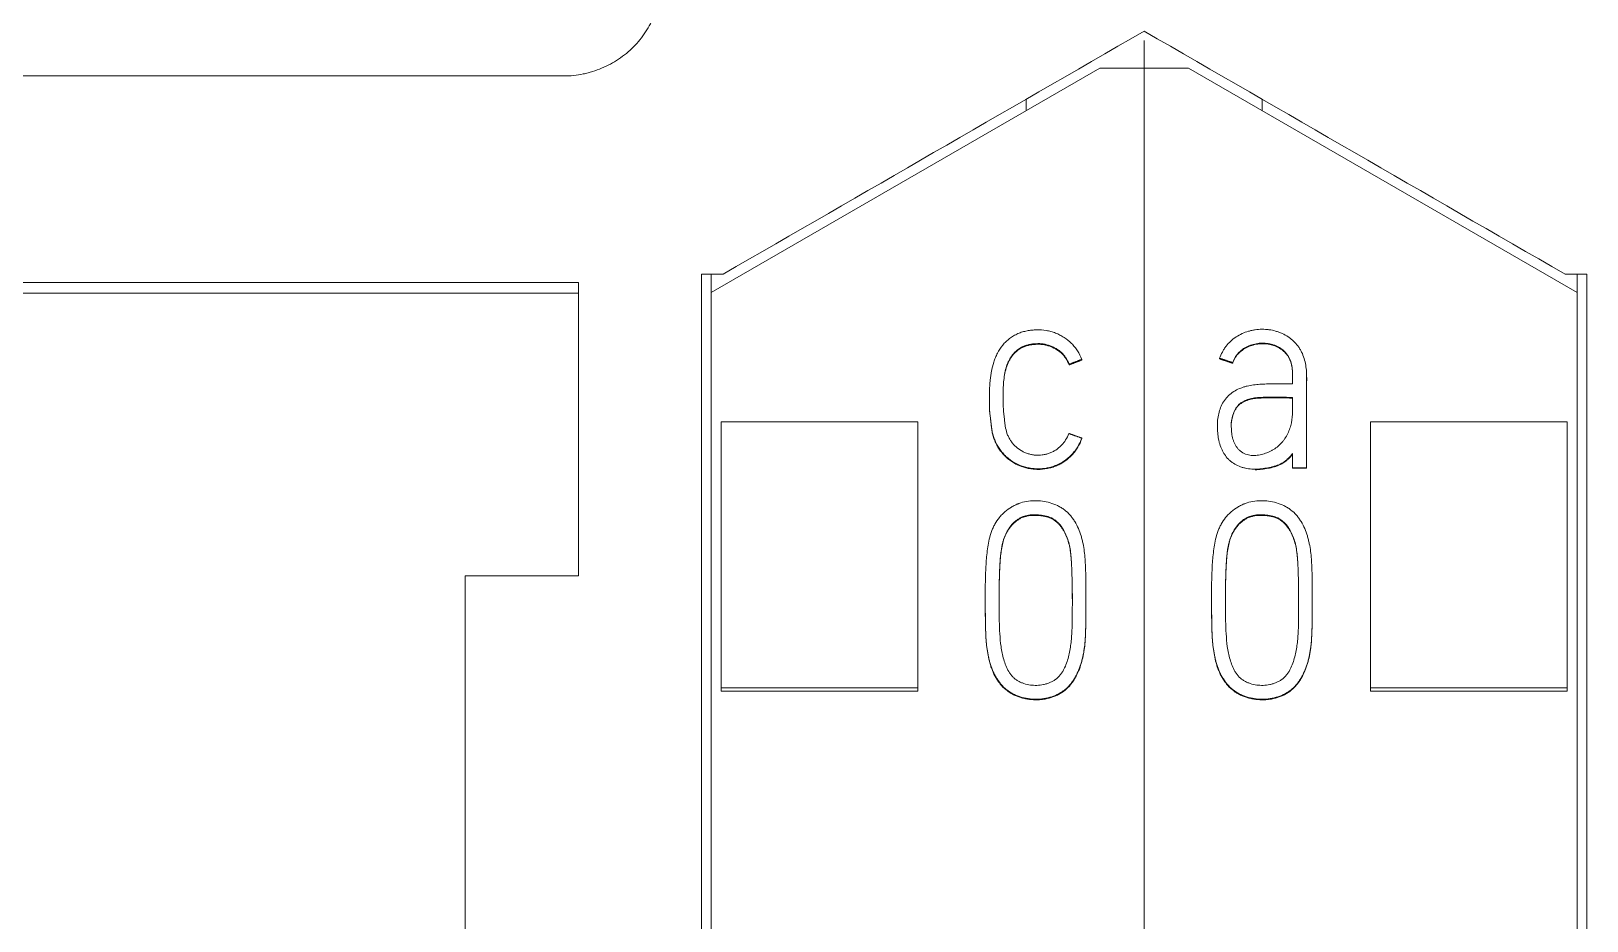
# Model space of a CAD drawing. Header units: millimetres. Extents: x 4137 to 6698, y 1400 to 3585.
# Drawn here: x 5274.14 to 5289.95, y 3351.79 to 3360.83 of the extents above; entities that cross this region are included whole.
import ezdxf

# ---------------------------------------------------------------- set-up
doc = ezdxf.new("R2010")
doc.units = ezdxf.units.MM
doc.layers.add('000-PI-Oprema', color=30, linetype='Continuous', lineweight=5)

msp = doc.modelspace()

# ---------------------------------------------------------------- linework, layer by layer
at = {"layer": '000-PI-Oprema', "color": 0, "linetype": 'ByBlock', "lineweight": 0}
for p, q in [((5285.448, 3360.739), (5285.448, 3360.459)), ((5285.448, 3360.739), (5285.448, 3360.459)), ((5281.048, 3358.178), (5284.998, 3360.459)), ((5285.448, 3360.459), (5284.998, 3360.459)), ((5285.448, 3360.459), (5285.448, 3247.041)), ((5285.448, 3360.459), (5285.448, 3247.041)), ((5285.898, 3360.459), (5285.448, 3360.459)), ((5285.898, 3360.459), (5289.848, 3358.178)), ((5256.548, 3360.378), (5279.548, 3360.378)), ((5279.552, 3360.378), (5279.551, 3360.378)), ((5284.248, 3360.026), (5284.248, 3360.143)), ((5286.648, 3360.026), (5286.648, 3360.143)), ((5279.698, 3358.278), (5271.548, 3358.278)), ((5279.698, 3355.298), (5279.698, 3358.278)), ((5280.948, 3358.364), (5281.169, 3358.364)), ((5281.169, 3358.364), (5280.948, 3358.364)), ((5281.048, 3358.364), (5281.048, 3358.178)), ((5289.948, 3358.364), (5289.726, 3358.364)), ((5289.948, 3358.364), (5289.726, 3358.364)), ((5289.848, 3358.364), (5289.848, 3358.178)), ((5279.698, 3358.172), (5271.548, 3358.172)), ((5281.048, 3249.363), (5281.048, 3358.178)), ((5289.848, 3358.178), (5289.848, 3249.363)), ((5284.685, 3357.448), (5284.685, 3357.442)), ((5284.815, 3357.498), (5284.815, 3357.492)), ((5286.215, 3357.509), (5286.215, 3357.503)), ((5286.348, 3357.465), (5286.348, 3357.459)), ((5287.1, 3357.308), (5287.1, 3357.314)), ((5283.875, 3357.119), (5283.875, 3357.113)), ((5286.956, 3357.109), (5286.956, 3356.971)), ((5281.148, 3354.161), (5281.148, 3356.864)), ((5281.148, 3356.864), (5283.148, 3356.864)), ((5283.148, 3354.161), (5283.148, 3356.864)), ((5286.192, 3356.819), (5286.192, 3356.813)), ((5287.748, 3354.161), (5287.748, 3356.864)), ((5289.748, 3356.864), (5287.748, 3356.864)), ((5289.748, 3354.161), (5289.748, 3356.864)), ((5284.815, 3356.698), (5284.815, 3356.692)), ((5286.956, 3356.54), (5286.956, 3356.397)), ((5286.956, 3356.397), (5286.956, 3356.391)), ((5286.956, 3356.397), (5287.097, 3356.397)), ((5287.097, 3356.391), (5286.956, 3356.391)), ((5287.097, 3356.397), (5287.097, 3356.391)), ((5279.698, 3355.298), (5278.548, 3355.298)), ((5283.833, 3355.065), (5283.833, 3355.059)), ((5286.133, 3355.065), (5286.133, 3355.059)), ((5284.857, 3355.017), (5284.857, 3355.023)), ((5287.157, 3355.017), (5287.157, 3355.023)), ((5281.148, 3354.127), (5281.148, 3354.161)), ((5281.148, 3354.161), (5283.148, 3354.161)), ((5281.148, 3354.127), (5283.148, 3354.127)), ((5283.148, 3354.127), (5283.148, 3354.161)), ((5287.748, 3354.127), (5287.748, 3354.161)), ((5289.748, 3354.161), (5287.748, 3354.161)), ((5289.748, 3354.127), (5287.748, 3354.127)), ((5289.748, 3354.127), (5289.748, 3354.161))]:
    msp.add_line(p, q, dxfattribs=at)
for points, knots in [([(5280.548, 3361.378), (5280.548, 3361.312), (5280.541, 3361.248), (5280.522, 3361.153), (5280.514, 3361.121), (5280.495, 3361.059), (5280.484, 3361.028), (5280.447, 3360.937), (5280.417, 3360.88), (5280.363, 3360.799), (5280.344, 3360.772), (5280.303, 3360.721), (5280.281, 3360.697), (5280.212, 3360.627), (5280.162, 3360.586), (5280.08, 3360.532), (5280.052, 3360.514), (5279.994, 3360.483), (5279.935, 3360.455), (5279.874, 3360.433), (5279.827, 3360.419), (5279.812, 3360.414), (5279.78, 3360.406), (5279.764, 3360.402), (5279.683, 3360.385), (5279.618, 3360.378), (5279.552, 3360.378)], [0, 0, 0, 0, 0.125, 0.125, 0.1875, 0.1875, 0.25, 0.25, 0.375, 0.375, 0.4375, 0.4375, 0.5, 0.5, 0.625, 0.625, 0.6875, 0.6875, 0.75, 0.8125, 0.8125, 0.84375, 0.84375, 0.875, 0.875, 1, 1, 1, 1]), ([(5280.948, 3249.078), (5280.948, 3252.418), (5280.948, 3260.383), (5280.948, 3273.023), (5280.948, 3288.509), (5280.948, 3302.803), (5280.948, 3317.013), (5280.948, 3331.58), (5280.948, 3345.75), (5280.948, 3355.32), (5280.948, 3358.364)], [0, 0, 0, 0, 0.091483, 0.21812, 0.346206, 0.515858, 0.610111, 0.736264, 0.916066, 1, 1, 1, 1]), ([(5289.948, 3358.364), (5289.948, 3355.32), (5289.948, 3345.75), (5289.948, 3331.58), (5289.948, 3317.013), (5289.948, 3302.803), (5289.948, 3288.509), (5289.948, 3273.023), (5289.948, 3260.383), (5289.948, 3252.418), (5289.948, 3249.078)], [0, 0, 0, 0, 0.083934, 0.263736, 0.389889, 0.484142, 0.653794, 0.78188, 0.908517, 1, 1, 1, 1]), ([(5284.815, 3357.498), (5284.804, 3357.528), (5284.789, 3357.557), (5284.763, 3357.598), (5284.753, 3357.611), (5284.738, 3357.63), (5284.732, 3357.637), (5284.721, 3357.649), (5284.716, 3357.655), (5284.687, 3357.683), (5284.661, 3357.703), (5284.62, 3357.73), (5284.606, 3357.738), (5284.577, 3357.753), (5284.562, 3357.76), (5284.532, 3357.771), (5284.516, 3357.777), (5284.485, 3357.785), (5284.469, 3357.789), (5284.42, 3357.797), (5284.388, 3357.799), (5284.339, 3357.798), (5284.323, 3357.797), (5284.29, 3357.793), (5284.274, 3357.791), (5284.242, 3357.785), (5284.226, 3357.781), (5284.195, 3357.772), (5284.18, 3357.766), (5284.15, 3357.753), (5284.135, 3357.745), (5284.107, 3357.729), (5284.094, 3357.719), (5284.068, 3357.7), (5284.056, 3357.689), (5284.038, 3357.672), (5284.032, 3357.667), (5284.021, 3357.655), (5284.016, 3357.648), (5283.99, 3357.617), (5283.972, 3357.589), (5283.949, 3357.546), (5283.943, 3357.531), (5283.93, 3357.501), (5283.924, 3357.486), (5283.91, 3357.439), (5283.902, 3357.408), (5283.893, 3357.36), (5283.891, 3357.344), (5283.886, 3357.312), (5283.884, 3357.296), (5283.879, 3357.247), (5283.877, 3357.215), (5283.875, 3357.167), (5283.875, 3357.151), (5283.875, 3357.118), (5283.875, 3357.102), (5283.875, 3357.07), (5283.875, 3357.054), (5283.875, 3357.022), (5283.875, 3357.006), (5283.878, 3356.974), (5283.879, 3356.958), (5283.883, 3356.925), (5283.885, 3356.909), (5283.889, 3356.877), (5283.891, 3356.861), (5283.894, 3356.829), (5283.896, 3356.813), (5283.901, 3356.781), (5283.904, 3356.765), (5283.911, 3356.734), (5283.915, 3356.718), (5283.926, 3356.688), (5283.932, 3356.673), (5283.945, 3356.644), (5283.953, 3356.629), (5283.969, 3356.601), (5283.978, 3356.588), (5283.997, 3356.562), (5284.008, 3356.55), (5284.024, 3356.532), (5284.029, 3356.526), (5284.041, 3356.514), (5284.047, 3356.509), (5284.065, 3356.493), (5284.078, 3356.483), (5284.118, 3356.455), (5284.146, 3356.439), (5284.191, 3356.419), (5284.206, 3356.414), (5284.237, 3356.404), (5284.253, 3356.4), (5284.285, 3356.393), (5284.301, 3356.391), (5284.325, 3356.388), (5284.333, 3356.387), (5284.35, 3356.386), (5284.358, 3356.386), (5284.398, 3356.386), (5284.431, 3356.388), (5284.471, 3356.396), (5284.479, 3356.398), (5284.494, 3356.402), (5284.502, 3356.404), (5284.526, 3356.411), (5284.541, 3356.416), (5284.586, 3356.435), (5284.614, 3356.451), (5284.654, 3356.479), (5284.667, 3356.489), (5284.692, 3356.51), (5284.715, 3356.532), (5284.736, 3356.557), (5284.756, 3356.583), (5284.765, 3356.596), (5284.79, 3356.638), (5284.804, 3356.667), (5284.815, 3356.698)], [0, 0, 0, 0, 0.03125, 0.03125, 0.046875, 0.046875, 0.054687, 0.054687, 0.0625, 0.0625, 0.09375, 0.09375, 0.109375, 0.109375, 0.125, 0.125, 0.140625, 0.140625, 0.15625, 0.15625, 0.1875, 0.1875, 0.203125, 0.203125, 0.21875, 0.21875, 0.234375, 0.234375, 0.25, 0.25, 0.265625, 0.265625, 0.28125, 0.28125, 0.296875, 0.296875, 0.304687, 0.304687, 0.3125, 0.3125, 0.34375, 0.34375, 0.359375, 0.359375, 0.375, 0.375, 0.40625, 0.40625, 0.421875, 0.421875, 0.4375, 0.4375, 0.46875, 0.46875, 0.484375, 0.484375, 0.5, 0.5, 0.515625, 0.515625, 0.53125, 0.53125, 0.546875, 0.546875, 0.5625, 0.5625, 0.578125, 0.578125, 0.59375, 0.59375, 0.609375, 0.609375, 0.625, 0.625, 0.640625, 0.640625, 0.65625, 0.65625, 0.671875, 0.671875, 0.6875, 0.6875, 0.695313, 0.695313, 0.703125, 0.703125, 0.71875, 0.71875, 0.75, 0.75, 0.765625, 0.765625, 0.78125, 0.78125, 0.796875, 0.796875, 0.804688, 0.804688, 0.8125, 0.8125, 0.84375, 0.84375, 0.851563, 0.851563, 0.859375, 0.859375, 0.875, 0.875, 0.90625, 0.90625, 0.921875, 0.921875, 0.9375, 0.953125, 0.953125, 0.96875, 0.96875, 1, 1, 1, 1]), ([(5287.097, 3356.397), (5287.097, 3356.49), (5287.097, 3356.583), (5287.097, 3356.722), (5287.097, 3356.768), (5287.098, 3356.861), (5287.098, 3356.907), (5287.098, 3356.977), (5287.097, 3357), (5287.097, 3357.046), (5287.097, 3357.093), (5287.097, 3357.139), (5287.097, 3357.186), (5287.097, 3357.209), (5287.099, 3357.278), (5287.101, 3357.325), (5287.097, 3357.394), (5287.094, 3357.417), (5287.087, 3357.463), (5287.081, 3357.486), (5287.067, 3357.53), (5287.059, 3357.551), (5287.043, 3357.583), (5287.038, 3357.593), (5287.025, 3357.613), (5287.019, 3357.622), (5286.998, 3357.65), (5286.983, 3357.667), (5286.958, 3357.691), (5286.949, 3357.699), (5286.93, 3357.714), (5286.921, 3357.721), (5286.892, 3357.74), (5286.872, 3357.751), (5286.84, 3357.766), (5286.829, 3357.77), (5286.807, 3357.778), (5286.796, 3357.782), (5286.762, 3357.792), (5286.74, 3357.796), (5286.705, 3357.801), (5286.693, 3357.802), (5286.67, 3357.804), (5286.658, 3357.804), (5286.623, 3357.804), (5286.6, 3357.802), (5286.566, 3357.797), (5286.554, 3357.795), (5286.531, 3357.79), (5286.52, 3357.787), (5286.464, 3357.771), (5286.422, 3357.752), (5286.363, 3357.713), (5286.345, 3357.698), (5286.311, 3357.667), (5286.295, 3357.65), (5286.274, 3357.623), (5286.267, 3357.613), (5286.254, 3357.593), (5286.237, 3357.563), (5286.223, 3357.531), (5286.215, 3357.509)], [0, 0, 0, 0, 0.125, 0.125, 0.1875, 0.1875, 0.25, 0.25, 0.28125, 0.28125, 0.3125, 0.34375, 0.34375, 0.375, 0.375, 0.4375, 0.4375, 0.46875, 0.46875, 0.5, 0.5, 0.53125, 0.53125, 0.546875, 0.546875, 0.5625, 0.5625, 0.59375, 0.59375, 0.609375, 0.609375, 0.625, 0.625, 0.65625, 0.65625, 0.671875, 0.671875, 0.6875, 0.6875, 0.71875, 0.71875, 0.734375, 0.734375, 0.75, 0.75, 0.78125, 0.78125, 0.796875, 0.796875, 0.8125, 0.8125, 0.875, 0.875, 0.90625, 0.90625, 0.9375, 0.9375, 0.953125, 0.953125, 0.96875, 1, 1, 1, 1]), ([(5284.682, 3356.745), (5284.674, 3356.722), (5284.663, 3356.7), (5284.644, 3356.669), (5284.637, 3356.659), (5284.622, 3356.64), (5284.614, 3356.631), (5284.588, 3356.605), (5284.569, 3356.59), (5284.539, 3356.57), (5284.528, 3356.564), (5284.507, 3356.553), (5284.495, 3356.548), (5284.473, 3356.54), (5284.461, 3356.536), (5284.438, 3356.531), (5284.425, 3356.528), (5284.389, 3356.524), (5284.365, 3356.523), (5284.329, 3356.526), (5284.316, 3356.528), (5284.293, 3356.533), (5284.281, 3356.536), (5284.258, 3356.543), (5284.246, 3356.547), (5284.224, 3356.557), (5284.213, 3356.562), (5284.181, 3356.581), (5284.162, 3356.595), (5284.135, 3356.619), (5284.126, 3356.628), (5284.11, 3356.646), (5284.103, 3356.656), (5284.089, 3356.676), (5284.083, 3356.686), (5284.071, 3356.707), (5284.066, 3356.718), (5284.051, 3356.752), (5284.045, 3356.775), (5284.038, 3356.81), (5284.036, 3356.822), (5284.033, 3356.846), (5284.032, 3356.858), (5284.029, 3356.883), (5284.028, 3356.895), (5284.025, 3356.919), (5284.023, 3356.931), (5284.02, 3356.955), (5284.019, 3356.967), (5284.017, 3356.991), (5284.017, 3357.003), (5284.016, 3357.027), (5284.015, 3357.04), (5284.014, 3357.064), (5284.014, 3357.076), (5284.014, 3357.113), (5284.014, 3357.137), (5284.015, 3357.185), (5284.016, 3357.21), (5284.019, 3357.258), (5284.021, 3357.282), (5284.027, 3357.331), (5284.03, 3357.355), (5284.041, 3357.402), (5284.048, 3357.425), (5284.061, 3357.459), (5284.066, 3357.47), (5284.077, 3357.492), (5284.089, 3357.513), (5284.103, 3357.533), (5284.118, 3357.552), (5284.126, 3357.562), (5284.152, 3357.587), (5284.171, 3357.602), (5284.197, 3357.618), (5284.202, 3357.621), (5284.213, 3357.627), (5284.219, 3357.629), (5284.236, 3357.636), (5284.248, 3357.64), (5284.271, 3357.647), (5284.283, 3357.649), (5284.307, 3357.654), (5284.32, 3357.655), (5284.356, 3357.658), (5284.381, 3357.659), (5284.417, 3357.655), (5284.429, 3357.654), (5284.453, 3357.648), (5284.465, 3357.645), (5284.489, 3357.637), (5284.5, 3357.633), (5284.523, 3357.623), (5284.534, 3357.618), (5284.555, 3357.606), (5284.566, 3357.6), (5284.586, 3357.585), (5284.595, 3357.578), (5284.614, 3357.562), (5284.622, 3357.553), (5284.638, 3357.534), (5284.645, 3357.524), (5284.665, 3357.493), (5284.676, 3357.471), (5284.685, 3357.448)], [0, 0, 0, 0, 0.03125, 0.03125, 0.046875, 0.046875, 0.0625, 0.0625, 0.09375, 0.09375, 0.109375, 0.109375, 0.125, 0.125, 0.140625, 0.140625, 0.15625, 0.15625, 0.1875, 0.1875, 0.203125, 0.203125, 0.21875, 0.21875, 0.234375, 0.234375, 0.25, 0.25, 0.28125, 0.28125, 0.296875, 0.296875, 0.3125, 0.3125, 0.328125, 0.328125, 0.34375, 0.34375, 0.375, 0.375, 0.390625, 0.390625, 0.40625, 0.40625, 0.421875, 0.421875, 0.4375, 0.4375, 0.453125, 0.453125, 0.46875, 0.46875, 0.484375, 0.484375, 0.5, 0.5, 0.53125, 0.53125, 0.5625, 0.5625, 0.59375, 0.59375, 0.625, 0.625, 0.65625, 0.65625, 0.671875, 0.671875, 0.6875, 0.703125, 0.703125, 0.71875, 0.71875, 0.75, 0.75, 0.757812, 0.757812, 0.765625, 0.765625, 0.78125, 0.78125, 0.796875, 0.796875, 0.8125, 0.8125, 0.84375, 0.84375, 0.859375, 0.859375, 0.875, 0.875, 0.890625, 0.890625, 0.90625, 0.90625, 0.921875, 0.921875, 0.9375, 0.9375, 0.953125, 0.953125, 0.96875, 0.96875, 1, 1, 1, 1]), ([(5284.685, 3357.442), (5284.676, 3357.465), (5284.665, 3357.487), (5284.646, 3357.517), (5284.638, 3357.527), (5284.623, 3357.546), (5284.614, 3357.555), (5284.587, 3357.579), (5284.567, 3357.593), (5284.525, 3357.617), (5284.502, 3357.626), (5284.468, 3357.638), (5284.456, 3357.641), (5284.432, 3357.647), (5284.42, 3357.649), (5284.396, 3357.651), (5284.384, 3357.652), (5284.359, 3357.652), (5284.347, 3357.651), (5284.323, 3357.649), (5284.31, 3357.648), (5284.286, 3357.644), (5284.274, 3357.641), (5284.251, 3357.635), (5284.239, 3357.631), (5284.217, 3357.622), (5284.205, 3357.617), (5284.174, 3357.598), (5284.154, 3357.583), (5284.128, 3357.558), (5284.12, 3357.549), (5284.105, 3357.53), (5284.098, 3357.52), (5284.085, 3357.499), (5284.079, 3357.489), (5284.068, 3357.467), (5284.063, 3357.456), (5284.049, 3357.422), (5284.042, 3357.399), (5284.031, 3357.352), (5284.027, 3357.328), (5284.021, 3357.28), (5284.019, 3357.255), (5284.016, 3357.207), (5284.015, 3357.183), (5284.014, 3357.143), (5284.014, 3357.127), (5284.014, 3357.112)], [0, 0, 0, 0, 0.063877, 0.063877, 0.095816, 0.095816, 0.127755, 0.127755, 0.191632, 0.191632, 0.255509, 0.255509, 0.287448, 0.287448, 0.319387, 0.319387, 0.351325, 0.351325, 0.383264, 0.383264, 0.415203, 0.415203, 0.447141, 0.447141, 0.47908, 0.47908, 0.511019, 0.511019, 0.574896, 0.574896, 0.606835, 0.606835, 0.638774, 0.638774, 0.670712, 0.670712, 0.702651, 0.702651, 0.766528, 0.766528, 0.830406, 0.830406, 0.894283, 0.894283, 0.95816, 0.95816, 1, 1, 1, 1]), ([(5286.348, 3357.465), (5286.355, 3357.484), (5286.363, 3357.503), (5286.379, 3357.529), (5286.385, 3357.538), (5286.397, 3357.554), (5286.404, 3357.562), (5286.426, 3357.583), (5286.442, 3357.596), (5286.476, 3357.618), (5286.495, 3357.628), (5286.532, 3357.643), (5286.552, 3357.649), (5286.592, 3357.658), (5286.612, 3357.661), (5286.643, 3357.663), (5286.653, 3357.663), (5286.673, 3357.662), (5286.684, 3357.662), (5286.714, 3357.658), (5286.734, 3357.654), (5286.763, 3357.645), (5286.773, 3357.642), (5286.792, 3357.634), (5286.801, 3357.63), (5286.829, 3357.615), (5286.845, 3357.604), (5286.869, 3357.584), (5286.876, 3357.576), (5286.89, 3357.561), (5286.903, 3357.545), (5286.914, 3357.528), (5286.924, 3357.51), (5286.928, 3357.501), (5286.94, 3357.473), (5286.945, 3357.453), (5286.951, 3357.423), (5286.953, 3357.413), (5286.955, 3357.392), (5286.955, 3357.382), (5286.956, 3357.352), (5286.956, 3357.331), (5286.956, 3357.29), (5286.956, 3357.27), (5286.956, 3357.25)], [0, 0, 0, 0, 0.0625, 0.0625, 0.09375, 0.09375, 0.125, 0.125, 0.1875, 0.1875, 0.25, 0.25, 0.3125, 0.3125, 0.375, 0.375, 0.40625, 0.40625, 0.4375, 0.4375, 0.5, 0.5, 0.53125, 0.53125, 0.5625, 0.5625, 0.625, 0.625, 0.65625, 0.65625, 0.6875, 0.71875, 0.71875, 0.75, 0.75, 0.8125, 0.8125, 0.84375, 0.84375, 0.875, 0.875, 0.9375, 0.9375, 1, 1, 1, 1]), ([(5286.956, 3357.336), (5286.956, 3357.346), (5286.956, 3357.356), (5286.955, 3357.376), (5286.955, 3357.386), (5286.953, 3357.406), (5286.951, 3357.416), (5286.946, 3357.446), (5286.94, 3357.466), (5286.928, 3357.494), (5286.924, 3357.504), (5286.914, 3357.522), (5286.903, 3357.539), (5286.89, 3357.555), (5286.877, 3357.57), (5286.869, 3357.577), (5286.846, 3357.597), (5286.829, 3357.609), (5286.802, 3357.623), (5286.793, 3357.628), (5286.774, 3357.636), (5286.754, 3357.642), (5286.735, 3357.647), (5286.714, 3357.651), (5286.704, 3357.653), (5286.674, 3357.657), (5286.653, 3357.657), (5286.623, 3357.656), (5286.612, 3357.655), (5286.592, 3357.652), (5286.582, 3357.65), (5286.552, 3357.643), (5286.532, 3357.637), (5286.504, 3357.625), (5286.495, 3357.621), (5286.477, 3357.612), (5286.468, 3357.606), (5286.442, 3357.59), (5286.426, 3357.577), (5286.404, 3357.555), (5286.397, 3357.548), (5286.385, 3357.531), (5286.373, 3357.514), (5286.364, 3357.496), (5286.356, 3357.478), (5286.352, 3357.468), (5286.348, 3357.459)], [0, 0, 0, 0, 0.033132, 0.033132, 0.067663, 0.067663, 0.102194, 0.102194, 0.171256, 0.171256, 0.205787, 0.205787, 0.240318, 0.274849, 0.274849, 0.30938, 0.30938, 0.378442, 0.378442, 0.412973, 0.412973, 0.447504, 0.482035, 0.482035, 0.516566, 0.516566, 0.585628, 0.585628, 0.620159, 0.620159, 0.65469, 0.65469, 0.723752, 0.723752, 0.758283, 0.758283, 0.792814, 0.792814, 0.861876, 0.861876, 0.896407, 0.896407, 0.930938, 0.965469, 0.965469, 1, 1, 1, 1]), ([(5284.815, 3356.692), (5284.804, 3356.661), (5284.79, 3356.632), (5284.766, 3356.591), (5284.756, 3356.577), (5284.742, 3356.558), (5284.737, 3356.551), (5284.726, 3356.539), (5284.721, 3356.533), (5284.693, 3356.503), (5284.669, 3356.483), (5284.629, 3356.455), (5284.615, 3356.446), (5284.587, 3356.43), (5284.572, 3356.423), (5284.542, 3356.411), (5284.527, 3356.405), (5284.496, 3356.396), (5284.481, 3356.392), (5284.432, 3356.382), (5284.4, 3356.38), (5284.352, 3356.38), (5284.335, 3356.381), (5284.303, 3356.384), (5284.287, 3356.387), (5284.239, 3356.397), (5284.208, 3356.406), (5284.163, 3356.425), (5284.149, 3356.432), (5284.12, 3356.448), (5284.107, 3356.456), (5284.08, 3356.475), (5284.061, 3356.49), (5284.043, 3356.506), (5284.032, 3356.517), (5284.026, 3356.523), (5284.01, 3356.541), (5283.999, 3356.554), (5283.98, 3356.579), (5283.971, 3356.593), (5283.954, 3356.62), (5283.947, 3356.635), (5283.933, 3356.664), (5283.927, 3356.679), (5283.916, 3356.709), (5283.912, 3356.725), (5283.904, 3356.756), (5283.901, 3356.772), (5283.896, 3356.804), (5283.895, 3356.82), (5283.891, 3356.852), (5283.89, 3356.868), (5283.886, 3356.9), (5283.884, 3356.916), (5283.88, 3356.949), (5283.878, 3356.965), (5283.876, 3356.997), (5283.875, 3357.013), (5283.875, 3357.045), (5283.875, 3357.061), (5283.875, 3357.089), (5283.875, 3357.101), (5283.875, 3357.113)], [0, 0, 0, 0, 0.061089, 0.061089, 0.091634, 0.091634, 0.106906, 0.106906, 0.122178, 0.122178, 0.183268, 0.183268, 0.213812, 0.213812, 0.244357, 0.244357, 0.274901, 0.274901, 0.305446, 0.305446, 0.366535, 0.366535, 0.39708, 0.39708, 0.427625, 0.427625, 0.488714, 0.488714, 0.519258, 0.519258, 0.549803, 0.549803, 0.580348, 0.59562, 0.59562, 0.610892, 0.610892, 0.641437, 0.641437, 0.671981, 0.671981, 0.702526, 0.702526, 0.733071, 0.733071, 0.763615, 0.763615, 0.79416, 0.79416, 0.824704, 0.824704, 0.855249, 0.855249, 0.885794, 0.885794, 0.916338, 0.916338, 0.946883, 0.946883, 0.977428, 0.977428, 1, 1, 1, 1]), ([(5286.956, 3357.25), (5286.912, 3357.251), (5286.868, 3357.251), (5286.802, 3357.25), (5286.78, 3357.25), (5286.736, 3357.249), (5286.691, 3357.248), (5286.647, 3357.246), (5286.603, 3357.243), (5286.581, 3357.241), (5286.538, 3357.235), (5286.516, 3357.231), (5286.484, 3357.224), (5286.473, 3357.221), (5286.452, 3357.215), (5286.442, 3357.211), (5286.411, 3357.199), (5286.391, 3357.19), (5286.353, 3357.168), (5286.335, 3357.156), (5286.302, 3357.127), (5286.287, 3357.111), (5286.26, 3357.077), (5286.248, 3357.058), (5286.229, 3357.019), (5286.221, 3356.998), (5286.208, 3356.957), (5286.203, 3356.935), (5286.198, 3356.903), (5286.196, 3356.892), (5286.194, 3356.87), (5286.192, 3356.838), (5286.192, 3356.805), (5286.194, 3356.762), (5286.196, 3356.74), (5286.201, 3356.708), (5286.202, 3356.697), (5286.207, 3356.676), (5286.209, 3356.665), (5286.217, 3356.633), (5286.224, 3356.612), (5286.237, 3356.582), (5286.242, 3356.572), (5286.252, 3356.553), (5286.258, 3356.544), (5286.276, 3356.516), (5286.289, 3356.499), (5286.312, 3356.476), (5286.32, 3356.468), (5286.337, 3356.454), (5286.346, 3356.448), (5286.373, 3356.43), (5286.393, 3356.42), (5286.424, 3356.407), (5286.434, 3356.404), (5286.455, 3356.397), (5286.466, 3356.395), (5286.498, 3356.388), (5286.52, 3356.385), (5286.564, 3356.382), (5286.586, 3356.382), (5286.63, 3356.385), (5286.652, 3356.388), (5286.695, 3356.394), (5286.716, 3356.398), (5286.749, 3356.406), (5286.759, 3356.408), (5286.78, 3356.414), (5286.791, 3356.418), (5286.822, 3356.429), (5286.842, 3356.439), (5286.869, 3356.456), (5286.878, 3356.463), (5286.896, 3356.476), (5286.904, 3356.484), (5286.928, 3356.506), (5286.942, 3356.523), (5286.956, 3356.54)], [0, 0, 0, 0, 0.0625, 0.0625, 0.09375, 0.09375, 0.125, 0.15625, 0.15625, 0.1875, 0.1875, 0.21875, 0.21875, 0.234375, 0.234375, 0.25, 0.25, 0.28125, 0.28125, 0.3125, 0.3125, 0.34375, 0.34375, 0.375, 0.375, 0.40625, 0.40625, 0.4375, 0.4375, 0.453125, 0.453125, 0.46875, 0.5, 0.5, 0.53125, 0.53125, 0.546875, 0.546875, 0.5625, 0.5625, 0.59375, 0.59375, 0.609375, 0.609375, 0.625, 0.625, 0.65625, 0.65625, 0.671875, 0.671875, 0.6875, 0.6875, 0.71875, 0.71875, 0.734375, 0.734375, 0.75, 0.75, 0.78125, 0.78125, 0.8125, 0.8125, 0.84375, 0.84375, 0.875, 0.875, 0.890625, 0.890625, 0.90625, 0.90625, 0.9375, 0.9375, 0.953125, 0.953125, 0.96875, 0.96875, 1, 1, 1, 1]), ([(5286.956, 3356.971), (5286.957, 3356.931), (5286.953, 3356.893), (5286.943, 3356.845), (5286.941, 3356.835), (5286.936, 3356.817), (5286.933, 3356.807), (5286.923, 3356.779), (5286.916, 3356.761), (5286.899, 3356.726), (5286.889, 3356.709), (5286.873, 3356.685), (5286.867, 3356.677), (5286.855, 3356.662), (5286.849, 3356.654), (5286.829, 3356.632), (5286.814, 3356.619), (5286.784, 3356.595), (5286.768, 3356.584), (5286.742, 3356.569), (5286.733, 3356.565), (5286.715, 3356.556), (5286.706, 3356.552), (5286.678, 3356.541), (5286.66, 3356.536), (5286.621, 3356.526), (5286.601, 3356.523), (5286.572, 3356.521), (5286.562, 3356.521), (5286.542, 3356.522), (5286.532, 3356.523), (5286.503, 3356.527), (5286.484, 3356.533), (5286.457, 3356.546), (5286.448, 3356.551), (5286.432, 3356.562), (5286.424, 3356.568), (5286.41, 3356.581), (5286.403, 3356.588), (5286.39, 3356.604), (5286.385, 3356.612), (5286.374, 3356.628), (5286.37, 3356.637), (5286.361, 3356.655), (5286.358, 3356.664), (5286.348, 3356.692), (5286.344, 3356.711), (5286.339, 3356.74), (5286.338, 3356.75), (5286.336, 3356.77), (5286.331, 3356.818), (5286.334, 3356.867), (5286.344, 3356.915), (5286.347, 3356.925), (5286.353, 3356.944), (5286.356, 3356.953), (5286.367, 3356.98), (5286.377, 3356.998), (5286.395, 3357.021), (5286.401, 3357.029), (5286.416, 3357.043), (5286.423, 3357.049), (5286.439, 3357.061), (5286.448, 3357.066), (5286.465, 3357.075), (5286.474, 3357.08), (5286.502, 3357.091), (5286.521, 3357.097), (5286.56, 3357.105), (5286.579, 3357.108), (5286.619, 3357.111), (5286.639, 3357.112), (5286.678, 3357.113), (5286.698, 3357.113), (5286.758, 3357.114), (5286.797, 3357.115), (5286.877, 3357.114), (5286.916, 3357.112), (5286.956, 3357.109)], [0, 0, 0, 0, 0.0625, 0.0625, 0.078125, 0.078125, 0.09375, 0.09375, 0.125, 0.125, 0.15625, 0.15625, 0.171875, 0.171875, 0.1875, 0.1875, 0.21875, 0.21875, 0.25, 0.25, 0.265625, 0.265625, 0.28125, 0.28125, 0.3125, 0.3125, 0.34375, 0.34375, 0.359375, 0.359375, 0.375, 0.375, 0.40625, 0.40625, 0.421875, 0.421875, 0.4375, 0.4375, 0.453125, 0.453125, 0.46875, 0.46875, 0.484375, 0.484375, 0.5, 0.5, 0.53125, 0.53125, 0.546875, 0.546875, 0.5625, 0.625, 0.625, 0.640625, 0.640625, 0.65625, 0.65625, 0.6875, 0.6875, 0.703125, 0.703125, 0.71875, 0.71875, 0.734375, 0.734375, 0.75, 0.75, 0.78125, 0.78125, 0.8125, 0.8125, 0.84375, 0.84375, 0.875, 0.875, 0.9375, 0.9375, 1, 1, 1, 1]), ([(5286.956, 3357.103), (5286.917, 3357.106), (5286.879, 3357.108), (5286.801, 3357.109), (5286.763, 3357.108), (5286.705, 3357.107), (5286.686, 3357.107), (5286.647, 3357.106), (5286.628, 3357.105), (5286.59, 3357.102), (5286.57, 3357.1), (5286.542, 3357.095), (5286.532, 3357.093), (5286.513, 3357.088), (5286.504, 3357.085), (5286.475, 3357.074), (5286.458, 3357.066), (5286.432, 3357.05), (5286.424, 3357.044), (5286.409, 3357.031), (5286.402, 3357.024), (5286.39, 3357.009), (5286.384, 3357), (5286.373, 3356.984), (5286.368, 3356.975), (5286.36, 3356.957), (5286.356, 3356.948), (5286.35, 3356.929), (5286.347, 3356.92), (5286.337, 3356.878), (5286.333, 3356.846), (5286.333, 3356.813)], [0, 0, 0, 0, 0.14645, 0.14645, 0.292901, 0.292901, 0.366126, 0.366126, 0.439351, 0.439351, 0.512576, 0.512576, 0.549189, 0.549189, 0.585802, 0.585802, 0.659027, 0.659027, 0.695639, 0.695639, 0.732252, 0.732252, 0.768865, 0.768865, 0.805477, 0.805477, 0.84209, 0.84209, 0.878702, 0.878702, 1, 1, 1, 1]), ([(5286.956, 3356.534), (5286.943, 3356.517), (5286.928, 3356.5), (5286.905, 3356.478), (5286.896, 3356.471), (5286.879, 3356.457), (5286.87, 3356.451), (5286.842, 3356.433), (5286.823, 3356.424), (5286.782, 3356.408), (5286.761, 3356.402), (5286.718, 3356.392), (5286.696, 3356.389), (5286.653, 3356.382), (5286.621, 3356.378), (5286.587, 3356.376), (5286.576, 3356.376)], [0, 0, 0, 0, 0.15321, 0.15321, 0.229815, 0.229815, 0.306419, 0.306419, 0.459629, 0.459629, 0.612839, 0.612839, 0.766049, 0.766049, 0.919258, 1, 1, 1, 1]), ([(5284.174, 3356.033), (5284.2, 3356.043), (5284.226, 3356.049), (5284.278, 3356.059), (5284.305, 3356.062), (5284.36, 3356.062), (5284.387, 3356.061), (5284.44, 3356.053), (5284.466, 3356.048), (5284.518, 3356.032), (5284.544, 3356.023), (5284.58, 3356.006), (5284.592, 3355.999), (5284.615, 3355.985), (5284.626, 3355.978), (5284.659, 3355.953), (5284.678, 3355.935), (5284.704, 3355.905), (5284.713, 3355.894), (5284.728, 3355.872), (5284.736, 3355.861), (5284.757, 3355.826), (5284.769, 3355.803), (5284.79, 3355.754), (5284.799, 3355.729), (5284.811, 3355.69), (5284.814, 3355.677), (5284.821, 3355.651), (5284.83, 3355.612), (5284.845, 3355.521), (5284.85, 3355.442), (5284.854, 3355.337), (5284.856, 3355.284), (5284.857, 3355.178), (5284.857, 3355.125), (5284.857, 3355.02), (5284.857, 3354.914), (5284.855, 3354.808), (5284.852, 3354.703), (5284.85, 3354.65), (5284.839, 3354.545), (5284.83, 3354.493), (5284.813, 3354.428), (5284.809, 3354.415), (5284.801, 3354.389), (5284.796, 3354.376), (5284.782, 3354.339), (5284.772, 3354.314), (5284.753, 3354.278), (5284.746, 3354.266), (5284.732, 3354.243), (5284.725, 3354.232), (5284.702, 3354.199), (5284.684, 3354.179), (5284.655, 3354.151), (5284.645, 3354.142), (5284.623, 3354.126), (5284.612, 3354.118), (5284.578, 3354.097), (5284.553, 3354.085), (5284.515, 3354.071), (5284.502, 3354.067), (5284.476, 3354.06), (5284.463, 3354.057), (5284.423, 3354.049), (5284.396, 3354.046), (5284.342, 3354.044), (5284.315, 3354.045), (5284.261, 3354.051), (5284.235, 3354.056), (5284.196, 3354.067), (5284.183, 3354.071), (5284.157, 3354.08), (5284.144, 3354.085), (5284.108, 3354.102), (5284.084, 3354.116), (5284.051, 3354.14), (5284.041, 3354.148), (5284.021, 3354.167), (5284.011, 3354.176), (5283.984, 3354.206), (5283.968, 3354.228), (5283.946, 3354.262), (5283.939, 3354.274), (5283.926, 3354.297), (5283.92, 3354.309), (5283.904, 3354.346), (5283.894, 3354.371), (5283.882, 3354.41), (5283.879, 3354.423), (5283.872, 3354.449), (5283.869, 3354.462), (5283.861, 3354.502), (5283.856, 3354.528), (5283.838, 3354.66), (5283.836, 3354.767), (5283.834, 3354.927), (5283.833, 3354.98), (5283.833, 3355.087), (5283.833, 3355.14), (5283.834, 3355.247), (5283.836, 3355.3), (5283.84, 3355.407), (5283.844, 3355.46), (5283.855, 3355.565), (5283.862, 3355.618), (5283.88, 3355.696), (5283.888, 3355.722), (5283.902, 3355.761), (5283.907, 3355.774), (5283.918, 3355.799), (5283.924, 3355.811), (5283.944, 3355.846), (5283.959, 3355.869), (5283.985, 3355.901), (5283.994, 3355.911), (5284.013, 3355.931), (5284.023, 3355.94), (5284.054, 3355.967), (5284.076, 3355.983), (5284.111, 3356.004), (5284.124, 3356.011), (5284.142, 3356.02), (5284.152, 3356.024), (5284.161, 3356.028), (5284.168, 3356.031), (5284.171, 3356.032), (5284.174, 3356.033)], [0, 0, 0, 0, 0.015625, 0.015625, 0.03125, 0.03125, 0.046875, 0.046875, 0.0625, 0.0625, 0.078125, 0.078125, 0.085938, 0.085938, 0.09375, 0.09375, 0.109375, 0.109375, 0.117188, 0.117188, 0.125, 0.125, 0.140625, 0.140625, 0.15625, 0.15625, 0.164063, 0.164063, 0.171875, 0.1875, 0.21875, 0.21875, 0.25, 0.25, 0.28125, 0.28125, 0.3125, 0.34375, 0.34375, 0.375, 0.375, 0.40625, 0.40625, 0.414063, 0.414063, 0.421875, 0.421875, 0.4375, 0.4375, 0.445313, 0.445313, 0.453125, 0.453125, 0.46875, 0.46875, 0.476563, 0.476563, 0.484375, 0.484375, 0.5, 0.5, 0.507813, 0.507813, 0.515625, 0.515625, 0.53125, 0.53125, 0.546875, 0.546875, 0.5625, 0.5625, 0.570313, 0.570313, 0.578125, 0.578125, 0.59375, 0.59375, 0.601563, 0.601563, 0.609375, 0.609375, 0.625, 0.625, 0.632813, 0.632813, 0.640625, 0.640625, 0.65625, 0.65625, 0.664063, 0.664063, 0.671875, 0.671875, 0.6875, 0.6875, 0.75, 0.75, 0.78125, 0.78125, 0.8125, 0.8125, 0.84375, 0.84375, 0.875, 0.875, 0.90625, 0.90625, 0.921875, 0.921875, 0.929688, 0.929688, 0.9375, 0.9375, 0.953125, 0.953125, 0.960938, 0.960938, 0.96875, 0.96875, 0.984375, 0.984375, 0.992188, 0.992188, 0.996094, 0.998047, 0.998047, 1, 1, 1, 1]), ([(5286.474, 3356.033), (5286.5, 3356.043), (5286.526, 3356.049), (5286.578, 3356.059), (5286.605, 3356.062), (5286.66, 3356.062), (5286.687, 3356.061), (5286.74, 3356.053), (5286.766, 3356.048), (5286.818, 3356.032), (5286.844, 3356.023), (5286.88, 3356.006), (5286.892, 3355.999), (5286.915, 3355.985), (5286.926, 3355.978), (5286.959, 3355.953), (5286.978, 3355.935), (5287.004, 3355.905), (5287.013, 3355.894), (5287.028, 3355.872), (5287.036, 3355.861), (5287.057, 3355.826), (5287.069, 3355.803), (5287.09, 3355.754), (5287.099, 3355.729), (5287.111, 3355.69), (5287.114, 3355.677), (5287.121, 3355.651), (5287.13, 3355.612), (5287.145, 3355.521), (5287.15, 3355.442), (5287.154, 3355.337), (5287.156, 3355.284), (5287.157, 3355.178), (5287.157, 3355.125), (5287.157, 3355.02), (5287.157, 3354.914), (5287.155, 3354.808), (5287.152, 3354.703), (5287.15, 3354.65), (5287.139, 3354.545), (5287.13, 3354.493), (5287.113, 3354.428), (5287.109, 3354.415), (5287.101, 3354.389), (5287.096, 3354.376), (5287.082, 3354.339), (5287.072, 3354.314), (5287.053, 3354.278), (5287.046, 3354.266), (5287.032, 3354.243), (5287.025, 3354.232), (5287.002, 3354.199), (5286.984, 3354.179), (5286.955, 3354.151), (5286.945, 3354.142), (5286.923, 3354.126), (5286.912, 3354.118), (5286.878, 3354.097), (5286.853, 3354.085), (5286.815, 3354.071), (5286.802, 3354.067), (5286.776, 3354.06), (5286.763, 3354.057), (5286.723, 3354.049), (5286.696, 3354.046), (5286.642, 3354.044), (5286.615, 3354.045), (5286.561, 3354.051), (5286.535, 3354.056), (5286.496, 3354.067), (5286.483, 3354.071), (5286.457, 3354.08), (5286.444, 3354.085), (5286.408, 3354.102), (5286.384, 3354.116), (5286.351, 3354.14), (5286.341, 3354.148), (5286.321, 3354.167), (5286.311, 3354.176), (5286.284, 3354.206), (5286.268, 3354.228), (5286.246, 3354.262), (5286.239, 3354.274), (5286.226, 3354.297), (5286.22, 3354.309), (5286.204, 3354.346), (5286.194, 3354.371), (5286.182, 3354.41), (5286.179, 3354.423), (5286.172, 3354.449), (5286.169, 3354.462), (5286.161, 3354.502), (5286.156, 3354.528), (5286.138, 3354.66), (5286.136, 3354.767), (5286.134, 3354.927), (5286.133, 3354.98), (5286.133, 3355.087), (5286.133, 3355.14), (5286.134, 3355.247), (5286.136, 3355.3), (5286.14, 3355.407), (5286.144, 3355.46), (5286.155, 3355.565), (5286.162, 3355.618), (5286.18, 3355.696), (5286.188, 3355.722), (5286.202, 3355.761), (5286.207, 3355.774), (5286.218, 3355.799), (5286.224, 3355.811), (5286.244, 3355.846), (5286.259, 3355.869), (5286.285, 3355.901), (5286.294, 3355.911), (5286.313, 3355.931), (5286.323, 3355.94), (5286.354, 3355.967), (5286.376, 3355.983), (5286.411, 3356.004), (5286.424, 3356.011), (5286.442, 3356.02), (5286.452, 3356.024), (5286.461, 3356.028), (5286.468, 3356.031), (5286.471, 3356.032), (5286.474, 3356.033)], [0, 0, 0, 0, 0.015625, 0.015625, 0.03125, 0.03125, 0.046875, 0.046875, 0.0625, 0.0625, 0.078125, 0.078125, 0.085937, 0.085937, 0.09375, 0.09375, 0.109375, 0.109375, 0.117187, 0.117187, 0.125, 0.125, 0.140625, 0.140625, 0.15625, 0.15625, 0.164062, 0.164062, 0.171875, 0.1875, 0.21875, 0.21875, 0.25, 0.25, 0.28125, 0.28125, 0.3125, 0.34375, 0.34375, 0.375, 0.375, 0.40625, 0.40625, 0.414062, 0.414062, 0.421875, 0.421875, 0.4375, 0.4375, 0.445312, 0.445312, 0.453125, 0.453125, 0.46875, 0.46875, 0.476562, 0.476562, 0.484375, 0.484375, 0.5, 0.5, 0.507812, 0.507812, 0.515625, 0.515625, 0.53125, 0.53125, 0.546875, 0.546875, 0.5625, 0.5625, 0.570312, 0.570312, 0.578125, 0.578125, 0.59375, 0.59375, 0.601562, 0.601562, 0.609375, 0.609375, 0.625, 0.625, 0.632812, 0.632812, 0.640625, 0.640625, 0.65625, 0.65625, 0.664062, 0.664062, 0.671875, 0.671875, 0.6875, 0.6875, 0.75, 0.75, 0.78125, 0.78125, 0.8125, 0.8125, 0.84375, 0.84375, 0.875, 0.875, 0.90625, 0.90625, 0.921875, 0.921875, 0.929687, 0.929687, 0.9375, 0.9375, 0.953125, 0.953125, 0.960937, 0.960937, 0.96875, 0.96875, 0.984375, 0.984375, 0.992187, 0.992187, 0.996094, 0.998047, 0.998047, 1, 1, 1, 1]), ([(5284.517, 3355.881), (5284.537, 3355.87), (5284.555, 3355.856), (5284.587, 3355.825), (5284.601, 3355.807), (5284.626, 3355.77), (5284.637, 3355.751), (5284.656, 3355.711), (5284.665, 3355.69), (5284.686, 3355.627), (5284.695, 3355.583), (5284.703, 3355.517), (5284.705, 3355.495), (5284.708, 3355.451), (5284.71, 3355.428), (5284.715, 3355.317), (5284.717, 3355.228), (5284.719, 3355.05), (5284.718, 3354.961), (5284.717, 3354.827), (5284.716, 3354.761), (5284.712, 3354.694), (5284.708, 3354.649), (5284.706, 3354.627), (5284.698, 3354.561), (5284.69, 3354.517), (5284.673, 3354.453), (5284.667, 3354.432), (5284.652, 3354.389), (5284.643, 3354.369), (5284.627, 3354.339), (5284.622, 3354.329), (5284.61, 3354.31), (5284.603, 3354.301), (5284.582, 3354.275), (5284.567, 3354.259), (5284.539, 3354.239), (5284.53, 3354.233), (5284.51, 3354.222), (5284.5, 3354.217), (5284.48, 3354.209), (5284.469, 3354.205), (5284.447, 3354.198), (5284.436, 3354.195), (5284.404, 3354.189), (5284.381, 3354.186), (5284.348, 3354.185), (5284.336, 3354.185), (5284.314, 3354.186), (5284.303, 3354.187), (5284.27, 3354.192), (5284.248, 3354.196), (5284.216, 3354.207), (5284.205, 3354.211), (5284.184, 3354.22), (5284.165, 3354.23), (5284.146, 3354.243), (5284.128, 3354.256), (5284.12, 3354.264), (5284.104, 3354.28), (5284.097, 3354.289), (5284.084, 3354.306), (5284.077, 3354.316), (5284.06, 3354.345), (5284.051, 3354.365), (5284.034, 3354.406), (5284.027, 3354.427), (5284.015, 3354.47), (5284.009, 3354.492), (5284, 3354.535), (5283.989, 3354.6), (5283.984, 3354.666), (5283.976, 3354.797), (5283.975, 3354.885), (5283.975, 3355.016), (5283.975, 3355.06), (5283.975, 3355.148), (5283.975, 3355.192), (5283.977, 3355.28), (5283.978, 3355.324), (5283.982, 3355.412), (5283.985, 3355.456), (5283.993, 3355.543), (5283.999, 3355.587), (5284.012, 3355.64), (5284.015, 3355.651), (5284.021, 3355.672), (5284.024, 3355.682), (5284.036, 3355.713), (5284.045, 3355.733), (5284.067, 3355.771), (5284.079, 3355.79), (5284.107, 3355.824), (5284.122, 3355.84), (5284.148, 3355.861), (5284.157, 3355.868), (5284.175, 3355.88), (5284.185, 3355.885), (5284.204, 3355.895), (5284.215, 3355.899), (5284.236, 3355.906), (5284.247, 3355.909), (5284.279, 3355.916), (5284.301, 3355.918), (5284.334, 3355.919), (5284.345, 3355.919), (5284.368, 3355.918), (5284.379, 3355.917), (5284.412, 3355.914), (5284.433, 3355.91), (5284.466, 3355.902), (5284.476, 3355.899), (5284.492, 3355.893), (5284.5, 3355.889), (5284.507, 3355.886), (5284.512, 3355.883), (5284.515, 3355.882), (5284.517, 3355.881)], [0, 0, 0, 0, 0.015625, 0.015625, 0.03125, 0.03125, 0.046875, 0.046875, 0.0625, 0.0625, 0.09375, 0.09375, 0.109375, 0.109375, 0.125, 0.125, 0.1875, 0.1875, 0.25, 0.25, 0.28125, 0.296875, 0.296875, 0.3125, 0.3125, 0.34375, 0.34375, 0.359375, 0.359375, 0.375, 0.375, 0.382813, 0.382813, 0.390625, 0.390625, 0.40625, 0.40625, 0.414063, 0.414063, 0.421875, 0.421875, 0.429688, 0.429688, 0.4375, 0.4375, 0.453125, 0.453125, 0.460938, 0.460938, 0.46875, 0.46875, 0.484375, 0.484375, 0.492188, 0.492188, 0.5, 0.507813, 0.507813, 0.515625, 0.515625, 0.523438, 0.523438, 0.53125, 0.53125, 0.546875, 0.546875, 0.5625, 0.5625, 0.578125, 0.578125, 0.59375, 0.625, 0.625, 0.6875, 0.6875, 0.71875, 0.71875, 0.75, 0.75, 0.78125, 0.78125, 0.8125, 0.8125, 0.84375, 0.84375, 0.851562, 0.851562, 0.859375, 0.859375, 0.875, 0.875, 0.890625, 0.890625, 0.90625, 0.90625, 0.914062, 0.914062, 0.921875, 0.921875, 0.929687, 0.929687, 0.9375, 0.9375, 0.953125, 0.953125, 0.960937, 0.960937, 0.96875, 0.96875, 0.984375, 0.984375, 0.992187, 0.992187, 0.996094, 0.998047, 0.998047, 1, 1, 1, 1]), ([(5284.517, 3355.875), (5284.497, 3355.885), (5284.476, 3355.893), (5284.444, 3355.901), (5284.433, 3355.904), (5284.411, 3355.907), (5284.4, 3355.909), (5284.366, 3355.912), (5284.344, 3355.913), (5284.3, 3355.912), (5284.278, 3355.909), (5284.245, 3355.902), (5284.234, 3355.899), (5284.212, 3355.892), (5284.202, 3355.888), (5284.182, 3355.878), (5284.172, 3355.872), (5284.154, 3355.859), (5284.145, 3355.852), (5284.128, 3355.838), (5284.12, 3355.83), (5284.104, 3355.814), (5284.097, 3355.805), (5284.076, 3355.779), (5284.064, 3355.76), (5284.048, 3355.731), (5284.043, 3355.721), (5284.034, 3355.701), (5284.029, 3355.69), (5284.018, 3355.658), (5284.012, 3355.637), (5283.998, 3355.572), (5283.992, 3355.528), (5283.984, 3355.44), (5283.981, 3355.396), (5283.977, 3355.307), (5283.976, 3355.263), (5283.975, 3355.174), (5283.975, 3355.13), (5283.975, 3355.047), (5283.975, 3355.008), (5283.975, 3354.97)], [0, 0, 0, 0, 0.050638, 0.050638, 0.075957, 0.075957, 0.101276, 0.101276, 0.151914, 0.151914, 0.202552, 0.202552, 0.227871, 0.227871, 0.25319, 0.25319, 0.278509, 0.278509, 0.303828, 0.303828, 0.329147, 0.329147, 0.354466, 0.354466, 0.405104, 0.405104, 0.430423, 0.430423, 0.455742, 0.455742, 0.50638, 0.50638, 0.607656, 0.607656, 0.708933, 0.708933, 0.810209, 0.810209, 0.911485, 0.911485, 1, 1, 1, 1]), ([(5284.718, 3355.065), (5284.718, 3355.09), (5284.718, 3355.115), (5284.717, 3355.229), (5284.715, 3355.317), (5284.708, 3355.449), (5284.706, 3355.493), (5284.694, 3355.581), (5284.685, 3355.624), (5284.664, 3355.686), (5284.656, 3355.706), (5284.641, 3355.736), (5284.636, 3355.746), (5284.625, 3355.765), (5284.613, 3355.784), (5284.6, 3355.802), (5284.586, 3355.819), (5284.578, 3355.827), (5284.562, 3355.842), (5284.554, 3355.85), (5284.541, 3355.86), (5284.536, 3355.863), (5284.527, 3355.869), (5284.522, 3355.872), (5284.517, 3355.875)], [0, 0, 0, 0, 0.086827, 0.086827, 0.391218, 0.391218, 0.543414, 0.543414, 0.695609, 0.695609, 0.771707, 0.771707, 0.809756, 0.809756, 0.847805, 0.885853, 0.885853, 0.923902, 0.923902, 0.961951, 0.961951, 0.980976, 0.980976, 1, 1, 1, 1]), ([(5286.817, 3355.881), (5286.837, 3355.87), (5286.855, 3355.856), (5286.887, 3355.825), (5286.901, 3355.807), (5286.926, 3355.77), (5286.937, 3355.751), (5286.956, 3355.711), (5286.965, 3355.69), (5286.986, 3355.627), (5286.995, 3355.583), (5287.003, 3355.517), (5287.005, 3355.495), (5287.008, 3355.451), (5287.01, 3355.428), (5287.015, 3355.317), (5287.017, 3355.228), (5287.019, 3355.05), (5287.018, 3354.961), (5287.017, 3354.827), (5287.016, 3354.761), (5287.012, 3354.694), (5287.008, 3354.649), (5287.006, 3354.627), (5286.998, 3354.561), (5286.99, 3354.517), (5286.973, 3354.453), (5286.967, 3354.432), (5286.952, 3354.389), (5286.943, 3354.369), (5286.927, 3354.339), (5286.922, 3354.329), (5286.91, 3354.31), (5286.903, 3354.301), (5286.882, 3354.275), (5286.867, 3354.259), (5286.839, 3354.239), (5286.83, 3354.233), (5286.81, 3354.222), (5286.8, 3354.217), (5286.78, 3354.209), (5286.769, 3354.205), (5286.747, 3354.198), (5286.736, 3354.195), (5286.704, 3354.189), (5286.681, 3354.186), (5286.648, 3354.185), (5286.636, 3354.185), (5286.614, 3354.186), (5286.603, 3354.187), (5286.57, 3354.192), (5286.548, 3354.196), (5286.516, 3354.207), (5286.505, 3354.211), (5286.484, 3354.22), (5286.465, 3354.23), (5286.446, 3354.243), (5286.428, 3354.256), (5286.42, 3354.264), (5286.404, 3354.28), (5286.397, 3354.289), (5286.384, 3354.306), (5286.377, 3354.316), (5286.36, 3354.345), (5286.351, 3354.365), (5286.334, 3354.406), (5286.327, 3354.427), (5286.315, 3354.47), (5286.309, 3354.492), (5286.3, 3354.535), (5286.289, 3354.6), (5286.284, 3354.666), (5286.276, 3354.797), (5286.275, 3354.885), (5286.275, 3355.016), (5286.275, 3355.06), (5286.275, 3355.148), (5286.275, 3355.192), (5286.277, 3355.28), (5286.278, 3355.324), (5286.282, 3355.412), (5286.285, 3355.456), (5286.293, 3355.543), (5286.299, 3355.587), (5286.312, 3355.64), (5286.315, 3355.651), (5286.321, 3355.672), (5286.324, 3355.682), (5286.336, 3355.713), (5286.345, 3355.733), (5286.367, 3355.771), (5286.379, 3355.79), (5286.407, 3355.824), (5286.422, 3355.84), (5286.448, 3355.861), (5286.457, 3355.868), (5286.475, 3355.88), (5286.485, 3355.885), (5286.504, 3355.895), (5286.515, 3355.899), (5286.536, 3355.906), (5286.547, 3355.909), (5286.579, 3355.916), (5286.601, 3355.918), (5286.634, 3355.919), (5286.645, 3355.919), (5286.668, 3355.918), (5286.679, 3355.917), (5286.712, 3355.914), (5286.733, 3355.91), (5286.766, 3355.902), (5286.776, 3355.899), (5286.792, 3355.893), (5286.8, 3355.889), (5286.807, 3355.886), (5286.812, 3355.883), (5286.815, 3355.882), (5286.817, 3355.881)], [0, 0, 0, 0, 0.015625, 0.015625, 0.03125, 0.03125, 0.046875, 0.046875, 0.0625, 0.0625, 0.09375, 0.09375, 0.109375, 0.109375, 0.125, 0.125, 0.1875, 0.1875, 0.25, 0.25, 0.28125, 0.296875, 0.296875, 0.3125, 0.3125, 0.34375, 0.34375, 0.359375, 0.359375, 0.375, 0.375, 0.382813, 0.382813, 0.390625, 0.390625, 0.40625, 0.40625, 0.414063, 0.414063, 0.421875, 0.421875, 0.429688, 0.429688, 0.4375, 0.4375, 0.453125, 0.453125, 0.460938, 0.460938, 0.46875, 0.46875, 0.484375, 0.484375, 0.492188, 0.492188, 0.5, 0.507813, 0.507813, 0.515625, 0.515625, 0.523438, 0.523438, 0.53125, 0.53125, 0.546875, 0.546875, 0.5625, 0.5625, 0.578125, 0.578125, 0.59375, 0.625, 0.625, 0.6875, 0.6875, 0.71875, 0.71875, 0.75, 0.75, 0.78125, 0.78125, 0.8125, 0.8125, 0.84375, 0.84375, 0.851563, 0.851563, 0.859375, 0.859375, 0.875, 0.875, 0.890625, 0.890625, 0.90625, 0.90625, 0.914063, 0.914063, 0.921875, 0.921875, 0.929688, 0.929688, 0.9375, 0.9375, 0.953125, 0.953125, 0.960938, 0.960938, 0.96875, 0.96875, 0.984375, 0.984375, 0.992188, 0.992188, 0.996094, 0.998047, 0.998047, 1, 1, 1, 1]), ([(5286.817, 3355.875), (5286.797, 3355.885), (5286.776, 3355.893), (5286.744, 3355.901), (5286.733, 3355.904), (5286.711, 3355.907), (5286.7, 3355.909), (5286.666, 3355.912), (5286.644, 3355.913), (5286.6, 3355.912), (5286.578, 3355.909), (5286.545, 3355.902), (5286.534, 3355.899), (5286.512, 3355.892), (5286.502, 3355.888), (5286.482, 3355.878), (5286.472, 3355.872), (5286.454, 3355.859), (5286.445, 3355.852), (5286.428, 3355.838), (5286.42, 3355.83), (5286.404, 3355.814), (5286.397, 3355.805), (5286.376, 3355.779), (5286.364, 3355.76), (5286.348, 3355.731), (5286.343, 3355.721), (5286.334, 3355.701), (5286.329, 3355.69), (5286.318, 3355.658), (5286.312, 3355.637), (5286.298, 3355.572), (5286.292, 3355.528), (5286.284, 3355.44), (5286.281, 3355.396), (5286.277, 3355.307), (5286.276, 3355.263), (5286.275, 3355.174), (5286.275, 3355.13), (5286.275, 3355.047), (5286.275, 3355.008), (5286.275, 3354.97)], [0, 0, 0, 0, 0.050638, 0.050638, 0.075957, 0.075957, 0.101276, 0.101276, 0.151914, 0.151914, 0.202552, 0.202552, 0.227871, 0.227871, 0.25319, 0.25319, 0.278509, 0.278509, 0.303828, 0.303828, 0.329147, 0.329147, 0.354466, 0.354466, 0.405104, 0.405104, 0.430423, 0.430423, 0.455742, 0.455742, 0.50638, 0.50638, 0.607656, 0.607656, 0.708933, 0.708933, 0.810209, 0.810209, 0.911485, 0.911485, 1, 1, 1, 1]), ([(5287.018, 3355.065), (5287.018, 3355.09), (5287.018, 3355.115), (5287.017, 3355.229), (5287.015, 3355.317), (5287.008, 3355.449), (5287.006, 3355.493), (5286.994, 3355.581), (5286.985, 3355.624), (5286.964, 3355.686), (5286.956, 3355.706), (5286.941, 3355.736), (5286.936, 3355.746), (5286.925, 3355.765), (5286.913, 3355.784), (5286.9, 3355.802), (5286.886, 3355.819), (5286.878, 3355.827), (5286.862, 3355.842), (5286.854, 3355.85), (5286.841, 3355.86), (5286.836, 3355.863), (5286.827, 3355.869), (5286.822, 3355.872), (5286.817, 3355.875)], [0, 0, 0, 0, 0.086827, 0.086827, 0.391218, 0.391218, 0.543414, 0.543414, 0.695609, 0.695609, 0.771707, 0.771707, 0.809756, 0.809756, 0.847805, 0.885853, 0.885853, 0.923902, 0.923902, 0.961951, 0.961951, 0.980976, 0.980976, 1, 1, 1, 1]), ([(5278.548, 3355.298), (5278.548, 3353.275), (5278.548, 3344.726), (5278.548, 3331.58), (5278.548, 3317.013), (5278.548, 3302.803), (5278.548, 3288.509), (5278.548, 3273.023), (5278.548, 3260.265), (5278.548, 3251.383), (5278.548, 3247.126), (5278.548, 3246.328)], [0, 0, 0, 0, 0.055935, 0.236292, 0.362833, 0.457376, 0.627551, 0.756032, 0.883059, 0.978086, 1, 1, 1, 1]), ([(5283.833, 3355.059), (5283.833, 3354.996), (5283.833, 3354.933), (5283.835, 3354.817), (5283.836, 3354.764), (5283.841, 3354.657), (5283.845, 3354.603), (5283.86, 3354.497), (5283.87, 3354.445), (5283.889, 3354.38), (5283.894, 3354.368), (5283.903, 3354.342), (5283.908, 3354.33), (5283.924, 3354.294), (5283.937, 3354.27), (5283.958, 3354.236), (5283.966, 3354.225), (5283.982, 3354.204), (5283.99, 3354.193), (5284.017, 3354.163), (5284.037, 3354.145), (5284.069, 3354.121), (5284.08, 3354.113), (5284.103, 3354.099), (5284.115, 3354.093), (5284.152, 3354.075), (5284.177, 3354.066), (5284.216, 3354.055), (5284.229, 3354.052), (5284.256, 3354.046), (5284.269, 3354.044), (5284.309, 3354.039), (5284.336, 3354.038), (5284.377, 3354.039), (5284.39, 3354.04), (5284.417, 3354.043), (5284.43, 3354.044), (5284.47, 3354.051), (5284.496, 3354.058), (5284.534, 3354.072), (5284.546, 3354.077), (5284.571, 3354.088), (5284.583, 3354.095), (5284.618, 3354.115), (5284.639, 3354.131), (5284.669, 3354.158), (5284.679, 3354.168), (5284.697, 3354.188), (5284.714, 3354.209), (5284.729, 3354.231), (5284.743, 3354.254), (5284.75, 3354.266), (5284.769, 3354.302), (5284.78, 3354.326), (5284.799, 3354.376), (5284.807, 3354.401), (5284.821, 3354.453), (5284.827, 3354.479), (5284.837, 3354.532), (5284.841, 3354.558), (5284.849, 3354.638), (5284.852, 3354.691), (5284.855, 3354.797), (5284.856, 3354.851), (5284.857, 3354.942), (5284.857, 3354.979), (5284.857, 3355.017)], [0, 0, 0, 0, 0.073866, 0.073866, 0.136839, 0.136839, 0.199811, 0.199811, 0.262783, 0.262783, 0.278526, 0.278526, 0.29427, 0.29427, 0.325756, 0.325756, 0.341499, 0.341499, 0.357242, 0.357242, 0.388728, 0.388728, 0.404471, 0.404471, 0.420214, 0.420214, 0.4517, 0.4517, 0.467443, 0.467443, 0.483186, 0.483186, 0.514673, 0.514673, 0.530416, 0.530416, 0.546159, 0.546159, 0.577645, 0.577645, 0.593388, 0.593388, 0.609131, 0.609131, 0.640617, 0.640617, 0.65636, 0.65636, 0.672103, 0.687846, 0.687846, 0.703589, 0.703589, 0.735076, 0.735076, 0.766562, 0.766562, 0.798048, 0.798048, 0.829534, 0.829534, 0.892506, 0.892506, 0.955479, 0.955479, 1, 1, 1, 1]), ([(5286.133, 3355.059), (5286.133, 3354.996), (5286.133, 3354.933), (5286.135, 3354.817), (5286.136, 3354.764), (5286.141, 3354.657), (5286.145, 3354.603), (5286.16, 3354.497), (5286.17, 3354.445), (5286.189, 3354.38), (5286.194, 3354.368), (5286.203, 3354.342), (5286.208, 3354.33), (5286.224, 3354.294), (5286.237, 3354.27), (5286.258, 3354.236), (5286.266, 3354.225), (5286.282, 3354.204), (5286.29, 3354.193), (5286.317, 3354.163), (5286.337, 3354.145), (5286.369, 3354.121), (5286.38, 3354.113), (5286.403, 3354.099), (5286.415, 3354.093), (5286.452, 3354.075), (5286.477, 3354.066), (5286.516, 3354.055), (5286.529, 3354.052), (5286.556, 3354.046), (5286.569, 3354.044), (5286.609, 3354.039), (5286.636, 3354.038), (5286.677, 3354.039), (5286.69, 3354.04), (5286.717, 3354.043), (5286.73, 3354.044), (5286.77, 3354.051), (5286.796, 3354.058), (5286.834, 3354.072), (5286.846, 3354.077), (5286.871, 3354.088), (5286.883, 3354.095), (5286.918, 3354.115), (5286.939, 3354.131), (5286.969, 3354.158), (5286.979, 3354.168), (5286.997, 3354.188), (5287.014, 3354.209), (5287.029, 3354.231), (5287.043, 3354.254), (5287.05, 3354.266), (5287.069, 3354.302), (5287.08, 3354.326), (5287.099, 3354.376), (5287.107, 3354.401), (5287.121, 3354.453), (5287.127, 3354.479), (5287.137, 3354.532), (5287.141, 3354.558), (5287.149, 3354.638), (5287.152, 3354.691), (5287.155, 3354.797), (5287.156, 3354.851), (5287.157, 3354.942), (5287.157, 3354.979), (5287.157, 3355.017)], [0, 0, 0, 0, 0.073866, 0.073866, 0.136839, 0.136839, 0.199811, 0.199811, 0.262783, 0.262783, 0.278526, 0.278526, 0.29427, 0.29427, 0.325756, 0.325756, 0.341499, 0.341499, 0.357242, 0.357242, 0.388728, 0.388728, 0.404471, 0.404471, 0.420214, 0.420214, 0.4517, 0.4517, 0.467443, 0.467443, 0.483186, 0.483186, 0.514673, 0.514673, 0.530416, 0.530416, 0.546159, 0.546159, 0.577645, 0.577645, 0.593388, 0.593388, 0.609131, 0.609131, 0.640617, 0.640617, 0.65636, 0.65636, 0.672103, 0.687846, 0.687846, 0.703589, 0.703589, 0.735076, 0.735076, 0.766562, 0.766562, 0.798048, 0.798048, 0.829534, 0.829534, 0.892506, 0.892506, 0.955479, 0.955479, 1, 1, 1, 1])]:
    msp.add_open_spline(points, degree=3, knots=knots, dxfattribs=at)
for points in [[(5285.448, 3360.834), (5284.022, 3360.011), (5282.596, 3359.187), (5281.169, 3358.364)], [(5289.726, 3358.364), (5288.3, 3359.187), (5286.874, 3360.011), (5285.448, 3360.834)], [(5279.548, 3360.378), (5279.549, 3360.378), (5279.55, 3360.378), (5279.551, 3360.378)], [(5287.1, 3357.308), (5287.1, 3357.281), (5287.099, 3357.255), (5287.098, 3357.228)]]:
    msp.add_open_spline(points, degree=3, dxfattribs=at)
for points, weights in [([(5284.685, 3357.448), (5284.75, 3357.473), (5284.815, 3357.498)], [0.49999959943, 0.50000040057, 0.49999959943]), ([(5284.815, 3357.492), (5284.75, 3357.467), (5284.685, 3357.442)], [0.499999874765, 0.500000125235, 0.499999874765]), ([(5286.215, 3357.509), (5286.282, 3357.487), (5286.348, 3357.465)], [0.499999970269, 0.500000029731, 0.499999970269]), ([(5286.348, 3357.459), (5286.282, 3357.481), (5286.215, 3357.503)], [0.499999611809, 0.500000388191, 0.499999611809]), ([(5284.815, 3356.698), (5284.749, 3356.721), (5284.682, 3356.745)], [0.500000131232, 0.499999868768, 0.500000131232])]:
    msp.add_rational_spline(points, weights, degree=2, dxfattribs=at)

doc.saveas('drawing.dxf')
